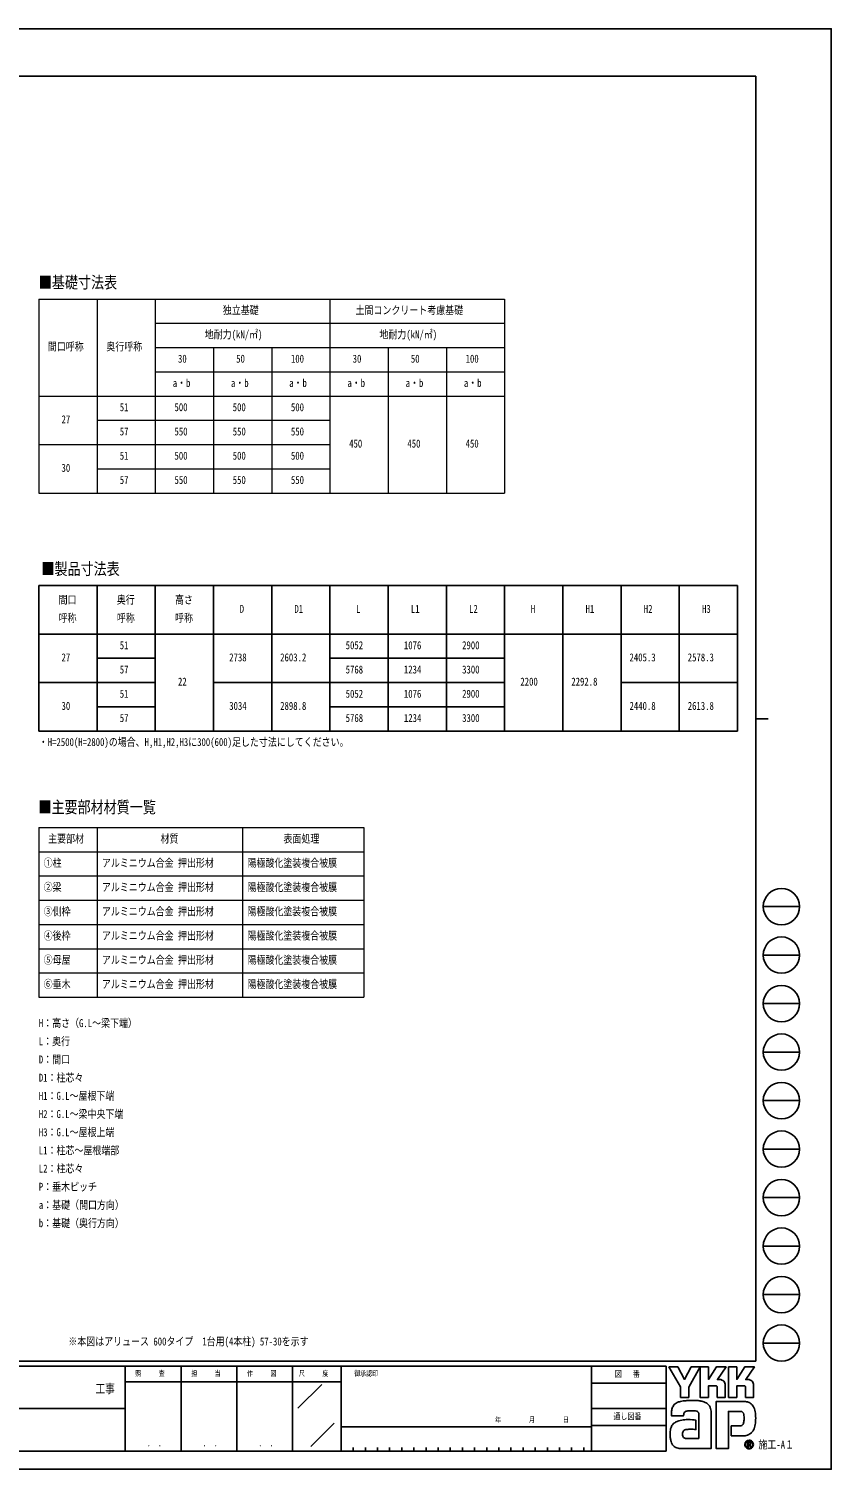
# Model space of a CAD drawing. Units: millimetres, scale not verified. Extents: x -10512 to 10512, y -7425 to 7425.
# Drawn here: x 2244 to 10512, y -7425 to 7425 of the extents above; entities that cross this region are included whole.
import ezdxf
from ezdxf.enums import TextEntityAlignment as Align

# ---------------------------------------------------------------- set-up
doc = ezdxf.new("R2010")
doc.units = ezdxf.units.MM
doc.header["$LTSCALE"] = 40
doc.layers.add('0-1_TABLE1', color=7, linetype='Continuous', lineweight=18)
for name, color, linetype in [('0-2_USER1', 3, 'Continuous'), ('0-3_YKK_11', 7, 'Continuous'), ('0-8_YKK_ZWAK', 7, 'Continuous')]:
    doc.layers.add(name, color=color, linetype=linetype)
doc.styles.add('ＭＳ ゴシック', font='')
doc.styles.get('ＭＳ ゴシック').set_extended_font_data('MS Gothic')

msp = doc.modelspace()

# ---------------------------------------------------------------- linework, layer by layer
at = {"layer": '0-1_TABLE1'}
for p, q in [((2347.43, 4639.14), (7147.43, 4639.14)), ((2347.43, 4639.14), (2347.43, 2639.14)), ((2947.43, 4639.14), (2947.43, 2639.14)), ((3547.43, 4389.14), (7147.43, 4389.14)), ((3547.43, 4139.14), (7147.43, 4139.14)), ((4747.43, 4139.14), (4747.43, 2639.14)), ((5947.43, 4139.14), (5947.43, 2639.14)), ((6547.43, 4139.14), (6547.43, 2639.14)), ((3547.43, 3889.14), (7147.43, 3889.14)), ((2947.43, 3389.14), (5347.43, 3389.14)), ((2947.43, 2889.14), (5347.43, 2889.14)), ((2347.43, -809.28), (5697.43, -809.28)), ((2347.43, -809.28), (2347.43, -2559.28)), ((2947.43, -809.28), (2947.43, -2559.28)), ((4447.43, -809.28), (4447.43, -2559.28)), ((5697.43, -809.28), (5697.43, -2559.28)), ((2347.43, -1059.28), (5697.43, -1059.28)), ((2347.43, -1309.28), (5697.43, -1309.28)), ((2347.43, -1559.28), (5697.43, -1559.28)), ((2347.43, -1809.28), (5697.43, -1809.28)), ((2347.43, -2059.28), (5697.43, -2059.28)), ((2347.43, -2309.28), (5697.43, -2309.28)), ((2347.43, -2559.28), (5697.43, -2559.28))]:
    msp.add_line(p, q, dxfattribs=at)
for points in [[(3547.43, 4639.14), (3547.43, 4389.14), (3547.43, 3639.14), (3547.43, 2639.14)], [(5347.43, 4639.14), (5347.43, 4139.14), (5347.43, 2639.14)], [(7147.43, 4639.14), (7147.43, 4139.14), (7147.43, 3889.14), (7147.43, 2639.14)], [(4147.43, 4139.14), (4147.43, 3389.14), (4147.43, 2639.14)], [(2347.43, 3639.14), (3547.43, 3639.14), (7147.43, 3639.14)], [(2347.43, 3139.14), (3547.43, 3139.14), (5347.43, 3139.14)], [(2347.43, 2639.14), (3547.43, 2639.14), (7147.43, 2639.14)]]:
    msp.add_lwpolyline(points, dxfattribs=at)
at = {"layer": '0-3_YKK_11'}
for p, q in [((2347.43, 1685.01), (9547.43, 1685.01)), ((2347.43, 1685.01), (2347.43, 185.01)), ((2947.43, 1685.01), (2947.43, 185.01)), ((3547.43, 1685.01), (3547.43, 185.01)), ((4147.43, 1685.01), (4147.43, 185.01)), ((4747.43, 1685.01), (4747.43, 185.01)), ((5347.43, 1685.01), (5347.43, 185.01)), ((5947.43, 1685.01), (5947.43, 185.01)), ((6547.43, 1685.01), (6547.43, 185.01)), ((7147.43, 1685.01), (7147.43, 185.01)), ((7747.43, 1685.01), (7747.43, 185.01)), ((8347.43, 1685.01), (8347.43, 185.01)), ((8947.43, 1685.01), (8947.43, 185.01)), ((9547.43, 1685.01), (9547.43, 185.01)), ((2347.43, 1185.01), (9547.43, 1185.01)), ((2947.43, 935.01), (3547.43, 935.01)), ((5347.43, 935.01), (7147.43, 935.01)), ((2347.43, 685.01), (3547.43, 685.01)), ((4147.43, 685.01), (7147.43, 685.01)), ((8347.43, 685.01), (9547.43, 685.01)), ((2947.43, 435.01), (3547.43, 435.01)), ((5347.43, 435.01), (7147.43, 435.01))]:
    msp.add_line(p, q, dxfattribs=at)
msp.add_lwpolyline([(2347.43, 185.01), (2947.43, 185.01), (3547.43, 185.01), (5347.43, 185.01), (7147.43, 185.01), (9547.43, 185.01)], dxfattribs=at)
at = {"layer": '0-8_YKK_ZWAK'}
for p, q in [((9737.55, 6937.5), (-9762.45, 6937.5)), ((9737.55, 6937.5), (9737.55, -6312.5)), ((9737.55, 312.5), (9862.55, 312.5)), ((9812.55, -1625), (10187.55, -1625)), ((9812.55, -2125), (10187.55, -2125)), ((9812.55, -2625), (10187.55, -2625)), ((9812.55, -3125), (10187.55, -3125)), ((9812.55, -3625), (10187.55, -3625)), ((9812.55, -4125), (10187.55, -4125)), ((9812.55, -4625), (10187.55, -4625)), ((9812.55, -5125), (10187.55, -5125)), ((9812.55, -5625), (10187.55, -5625)), ((9812.55, -6125), (10187.55, -6125)), ((9737.55, -6312.5), (-9762.45, -6312.5)), ((3237.55, -6362.5), (-12.45, -6362.5)), ((3812.55, -6362.5), (3812.55, -7237.5)), ((4387.55, -6362.5), (4387.55, -7237.5)), ((4962.55, -6362.5), (4962.55, -7237.5)), ((5462.55, -6362.5), (4962.55, -6362.5)), ((8043.8, -6362.5), (5462.55, -6362.5)), ((5462.55, -6362.5), (5462.55, -7237.5)), ((8043.8, -6362.5), (8043.8, -7237.5)), ((8812.55, -6362.5), (8043.8, -6362.5)), ((8812.55, -6362.5), (8812.55, -7237.5)), ((4962.55, -6525), (3237.55, -6525)), ((4962.55, -6525), (5462.55, -6525)), ((5017.76, -6795.73), (5262.59, -6550.9)), ((8043.8, -6537.5), (8812.55, -6537.5)), ((-12.45, -6800), (3237.55, -6800)), ((8043.8, -6800), (8812.55, -6800)), ((5151.68, -7189.97), (5392.23, -6949.42)), ((8812.55, -6975), (8043.8, -6975)), ((5462.55, -6987.5), (8043.8, -6987.5)), ((-12.45, -7237.5), (3237.55, -7237.5)), ((3237.55, -7237.5), (4962.55, -7237.5)), ((4962.55, -7237.5), (5462.55, -7237.5)), ((5462.55, -7237.5), (8043.8, -7237.5)), ((5587.55, -7200), (5587.55, -7237.5)), ((5712.55, -7200), (5712.55, -7237.5)), ((5837.55, -7200), (5837.55, -7237.5)), ((5962.55, -7200), (5962.55, -7237.5)), ((6087.55, -7200), (6087.55, -7237.5)), ((6212.55, -7200), (6212.55, -7237.5)), ((6337.55, -7200), (6337.55, -7237.5)), ((6462.55, -7200), (6462.55, -7237.5)), ((6587.55, -7200), (6587.55, -7237.5)), ((6712.55, -7200), (6712.55, -7237.5)), ((6837.55, -7200), (6837.55, -7237.5)), ((6962.55, -7200), (6962.55, -7237.5)), ((7087.55, -7200), (7087.55, -7237.5)), ((7212.55, -7200), (7212.55, -7237.5)), ((7337.55, -7200), (7337.55, -7237.5)), ((7462.55, -7200), (7462.55, -7237.5)), ((7587.55, -7200), (7587.55, -7237.5)), ((7712.55, -7200), (7712.55, -7237.5)), ((7837.55, -7200), (7837.55, -7237.5)), ((7962.55, -7200), (7962.55, -7237.5)), ((8043.8, -7237.5), (8812.55, -7237.5)), ((9666.68, -7209.95), (9666.68, -7209.95))]:
    msp.add_line(p, q, dxfattribs=at)
for points in [[(-10512.5, -7425), (10512.5, -7425), (10512.5, 7425), (-10512.5, 7425)], [(8840.05, -6370), (8932.08, -6370), (9001.18, -6500.25), (9070.1, -6370), (9162.19, -6370), (9044.18, -6579.98), (9044.18, -6685.33), (8960.24, -6685.33), (8960.24, -6577.14)]]:
    msp.add_lwpolyline(points, close=True, dxfattribs=at)
for points in [[(4962.55, -6362.5), (3237.55, -6362.5), (3237.55, -7237.5)], [(9326.37, -6566.52), (9246.92, -6566.52), (9246.92, -6685.24), (9162.29, -6685.24), (9162.29, -6370), (9246.92, -6370), (9246.92, -6498.96), (9330.17, -6370), (9429.6, -6370), (9340.4, -6500.53), (9343.56, -6500.53), (9347.05, -6500.53), (9350.63, -6500.53), (9354.08, -6500.53), (9357.16, -6500.53), (9359.65, -6500.53), (9361.31, -6500.53), (9361.92, -6500.53)], [(9618.78, -6566.52), (9539.42, -6566.52), (9539.42, -6685.33), (9454.74, -6685.33), (9454.74, -6370), (9539.42, -6370), (9539.42, -6498.96), (9622.58, -6370), (9722.01, -6370), (9632.81, -6500.53), (9636, -6500.53), (9639.51, -6500.53), (9643.09, -6500.53), (9646.53, -6500.53), (9649.6, -6500.53), (9652.08, -6500.53), (9653.73, -6500.53), (9654.33, -6500.53)], [(9386.26, -6505.53), (9396.37, -6511.31), (9404.93, -6518.83), (9411.81, -6527.8), (9416.89, -6537.87), (9420.03, -6548.74), (9421.1, -6560.09), (9421.1, -6685.55), (9338.53, -6685.55), (9338.53, -6578.52)], [(9678.7, -6505.53), (9688.84, -6511.31), (9697.44, -6518.83), (9704.35, -6527.8), (9709.46, -6537.87), (9712.62, -6548.74), (9713.7, -6560.09), (9713.7, -6685.33), (9630.93, -6685.33), (9630.93, -6578.52)], [(9011.99, -6830.78), (9006.18, -6834.05), (9001.65, -6838.04), (8998.22, -6842.71), (8995.73, -6847.99), (8994.01, -6853.83), (8992.9, -6860.17), (8992.23, -6866.97), (8991.82, -6874.17), (8866.86, -6874.47), (8867.23, -6857.38), (8867.92, -6838.18)], [(9269.27, -6797.91), (9272.82, -6812.25), (9274.83, -6827.61), (9275.46, -6843.97), (9275.46, -7212.5), (8973.88, -7212.5)], [(9059.87, -6913.82), (9083.52, -6915.38), (9102.11, -6917.46), (9114.28, -6919.42), (9118.63, -6920.58), (9118.63, -7016.18), (9104.81, -7014.72), (9089.64, -7013.9), (9074.12, -7013.58), (9059.22, -7013.63), (9045.92, -7013.91), (9035.21, -7014.27), (9028.06, -7014.59), (9025.46, -7014.73), (9014.66, -7016.71), (9005.34, -7019.8), (8997.51, -7024.03), (8991.17, -7029.42), (8986.32, -7035.99), (8982.96, -7043.76), (8981.09, -7052.75), (8980.71, -7062.98), (8981.91, -7074.22), (8984.29, -7083.52), (8987.73, -7091.04), (8992.07, -7096.97), (8997.15, -7101.49), (9002.83, -7104.76), (9008.97, -7106.98), (9015.4, -7108.31), (9148.16, -7108.31), (9148.16, -6862.68), (9148.19, -6857.81), (9147.94, -6853.05), (9147.32, -6848.47), (9146.25, -6844.12), (9144.66, -6840.06), (9142.46, -6836.37), (9139.59, -6833.1), (9135.97, -6830.31)], [(9135.97, -6830.31), (9128.18, -6827.25), (9115.73, -6824.67), (9099.85, -6822.75), (9081.77, -6821.74), (9062.71, -6821.82), (9043.91, -6823.21)], [(9572.17, -6828.77), (9452.98, -6828.77), (9452.98, -7212.5), (9328.08, -7212.5), (9328.08, -6726.98), (9618.38, -6726.98)], [(9696.78, -6761.28), (9704.93, -6771.56), (9711.03, -6781.52), (9715.29, -6790.54)], [(9686.41, -7052.43), (9674.87, -7061.39), (9662.86, -7068.44), (9650.46, -7073.7), (9637.75, -7077.3), (9624.84, -7079.36), (9611.8, -7080.02), (9483.4, -7080.02), (9483.4, -6979.16), (9555.8, -6979.16), (9569.15, -6978.97), (9580.89, -6977.83), (9590.97, -6974.88)], [(9614.57, -6902.49), (9614.41, -6886.58), (9613.65, -6872.24), (9611.86, -6859.66), (9608.59, -6848.98)], [(9686.52, -7156.49), (9686.45, -7155.03), (9686.27, -7153.62), (9685.97, -7152.26), (9685.55, -7150.97), (9685.01, -7149.75), (9684.35, -7148.59), (9683.58, -7147.52), (9682.7, -7146.53), (9681.54, -7145.51), (9680.26, -7144.62), (9678.85, -7143.86), (9677.33, -7143.23), (9675.7, -7142.74), (9673.96, -7142.39), (9672.12, -7142.18), (9670.19, -7142.11), (9651.25, -7142.11), (9651.25, -7197.85), (9656.97, -7197.85), (9656.97, -7147.79), (9670.19, -7147.79), (9671.56, -7147.84), (9672.84, -7147.97), (9674.04, -7148.19), (9675.16, -7148.5), (9676.18, -7148.89), (9677.11, -7149.36), (9677.94, -7149.92), (9678.66, -7150.56)], [(9680.9, -7156.49), (9680.55, -7159.17), (9679.59, -7161.28), (9678.15, -7162.89), (9676.37, -7164.06), (9674.36, -7164.86), (9672.26, -7165.35), (9670.21, -7165.6), (9668.32, -7165.67), (9663.36, -7165.67), (9665.86, -7169.92), (9682.23, -7198.04), (9688.78, -7198.04), (9673, -7170.98), (9674.48, -7170.68), (9675.89, -7170.31), (9677.23, -7169.86), (9678.49, -7169.33), (9679.67, -7168.72), (9680.77, -7168.04), (9681.78, -7167.28), (9682.7, -7166.44)]]:
    msp.add_lwpolyline(points, dxfattribs=at)
for centre in [(10000.05, -1625), (10000.05, -2125), (10000.05, -2625), (10000.05, -3125), (10000.05, -3625), (10000.05, -4125), (10000.05, -4625), (10000.05, -5125), (10000.05, -5625), (10000.05, -6125)]:
    msp.add_circle(centre, 187.5, dxfattribs=at)
for centre, radius, start, end in [((9362.04, -6562.97), 62.44, 78.26798, 90.11215), ((9362.93, -6558.43), 57.81, 66.19963, 78.22058), ((9654.45, -6563.08), 62.55, 78.27851, 90.10826), ((9655.31, -6558.7), 58.09, 66.2483, 78.23226), ((9326.81, -6578.23), 11.72, 358.57817, 92.1683), ((9619.27, -6578.18), 11.67, 358.29941, 92.43455), ((9094.51, -6851.15), 226.96, 171.55622, 176.72493), ((9017.6, -6839.67), 149.2, 163.48385, 171.57982), ((8979.01, -6828.22), 108.95, 152.2125, 163.4865), ((8962.34, -6819.6), 90.18, 138.03852, 152.12015), ((8962.33, -6820.02), 90.45, 122.60463, 137.83438), ((8974.29, -6839.36), 113.2, 108.37421, 122.42809), ((8993.23, -6906.73), 183.13, 100.93159, 107.35499), ((9055.13, -7207.04), 489.75, 97.86054, 101.37938), ((9084.19, -7408.95), 693.73, 94.90201, 97.9576), ((9044.98, -6909.07), 84.96, 102.4979, 112.84632), ((9086.17, -7425.11), 710, 91.6169, 94.94971), ((9061.41, -6979.98), 157.75, 96.37207, 102.75341), ((9083.42, -7310.15), 595.01, 87.51794, 91.66439), ((9091.15, -7144.44), 429.12, 81.92631, 87.59083), ((9113.97, -6988.08), 271.1, 73.67137, 82.05943), ((9147.82, -6874.79), 152.88, 60.60528, 73.9085), ((9161.67, -6847.16), 122.01, 52.17347, 59.90542), ((9174.06, -6831.12), 101.74, 43.55042, 52.14561), ((9180.89, -6824.52), 92.24, 34.48659, 43.50182), ((9180.94, -6824.38), 92.12, 25.58915, 34.43128), ((9172.74, -6828.22), 101.17, 17.43089, 25.54591), ((9572.85, -6890.03), 61.26, 77.94572, 90.63794), ((9578.18, -6865.04), 35.72, 60.20991, 77.92418), ((9613.64, -6860.53), 133.64, 78.73198, 87.96551), ((9617.56, -6840.49), 113.22, 69.03034, 78.69541), ((9621.21, -6830.75), 102.82, 59.39484, 68.9885), ((9622.9, -6827.78), 99.4, 50.3012, 59.3616), ((9622.28, -6828.48), 100.33, 42.05209, 50.28551), ((9572.73, -6857.03), 157.3, 14.76267, 25.00486), ((9476.25, -6883.32), 257.3, 7.9139, 14.95041), ((8962.32, -7031.67), 106.37, 142.04688, 153.80771), ((8958.69, -7029.07), 101.91, 130.60221, 141.94427), ((8964.69, -7036.28), 111.29, 120.60724, 130.53081), ((8976.54, -7056.43), 134.67, 112.58838, 120.58162), ((8992.48, -7094.75), 176.17, 106.61303, 112.59024), ((9017.56, -7179.03), 264.11, 99.87193, 106.59825), ((9031.61, -7258.18), 344.49, 94.78469, 99.91711), ((9038.45, -7336.93), 423.53, 90.80099, 94.81812), ((9039.49, -7395.56), 482.18, 87.57779, 90.82714), ((9579.3, -6948.57), 28.78, 293.91672, 314.09376), ((9581.63, -6858.55), 28.37, 39.8078, 59.75378), ((9575.37, -6945.11), 34, 314.78099, 333.92928), ((9576.78, -6862.26), 34.47, 22.65544, 39.38165), ((9550.12, -6932.85), 62.07, 334.00676, 347.34989), ((9481.24, -6916.9), 132.77, 347.14308, 355.40008), ((9330.51, -6903.94), 284.06, 355.2339, 0.29193), ((9422.87, -6911.98), 311.04, 347.15166, 352.97565), ((9379.89, -6897.34), 354.67, 2.54376, 8.01251), ((9340.42, -6901.25), 394.19, 352.8937, 357.82206), ((9324.66, -6900.24), 409.98, 357.76419, 2.60674), ((9095.33, -7058.72), 243.22, 174.55588, 182.47272), ((9231.24, -7056.58), 379.12, 181.90948, 187.89042), ((9022.45, -7051.74), 170.01, 164.97537, 174.56739), ((9071.73, -7079.01), 218.04, 187.80471, 196.36971), ((8981.14, -7040.72), 127.26, 153.89178, 164.94341), ((9666.75, -7170.47), 44.1, 90.09157, 179.92363), ((9666.75, -7170.39), 44.02, 44.93442, 90.08536), ((9603.07, -6958.47), 125.59, 311.57033, 318.66243), ((9588.53, -6945.72), 144.93, 318.67367, 325.29112), ((9625.9, -6973.56), 98.37, 326.23251, 339.61931), ((9533.51, -6937.79), 197.44, 339.22498, 347.31457), ((8987.51, -7103.89), 130.22, 196.3102, 208.20993), ((8950.84, -7123.41), 88.68, 208.29777, 223.35561), ((8942.57, -7130.69), 77.67, 223.64205, 239.63663), ((8949.43, -7118.2), 91.91, 239.8785, 253.65355), ((8962, -7075.02), 136.89, 253.69102, 263.74909), ((8972.65, -6980.24), 232.26, 263.68487, 270.30455), ((9666.49, -7170.52), 43.83, 179.86065, 225.14399), ((9666.48, -7170.33), 39.22, 134.8007, 180.12175), ((9666.32, -7170.58), 39.06, 179.75513, 225.29722), ((9666.7, -7170.53), 43.98, 224.94536, 269.98445), ((9666.59, -7170.11), 39.14, 89.86602, 135.149), ((9666.61, -7170.94), 39.01, 224.62822, 270.10973), ((9666.76, -7170.41), 39.44, 45.03108, 90.11509), ((9666.62, -7170.35), 39.6, 270.09072, 359.90926), ((9666.69, -7170.31), 44.2, 269.98802, 314.93777), ((9672.52, -7156.26), 8.38, 358.3894, 42.86139), ((9672.69, -7156.89), 13.84, 316.37674, 1.6565), ((9666.79, -7170.42), 39.43, 0.00643, 45.07115), ((9667.1, -7170.25), 43.68, 359.78949, 45.13288), ((9666.99, -7170.6), 43.78, 314.92572, 0.23508)]:
    msp.add_arc(centre, radius, start, end, dxfattribs=at)

# ---------------------------------------------------------------- texts
at = {"layer": '0-1_TABLE1', "style": 'ＭＳ ゴシック', "width": 0.8}
for s, p in [('独立基礎', (4243.43, 4457.89)), ('土間コンクリート考慮基礎', (5611.43, 4457.89)), ('地耐力(kN/㎡)', (4057.43, 4207.89)), ('地耐力(kN/㎡)', (5857.43, 4207.89)), ('間口呼称', (2440.43, 4082.89)), ('奥行呼称', (3043.43, 4082.89)), ('30', (3781.43, 3957.89)), ('50', (4381.43, 3957.89)), ('100', (4945.43, 3957.89)), ('30', (5581.43, 3957.89)), ('50', (6181.43, 3957.89)), ('100', (6745.43, 3957.89)), ('a・b', (3727.43, 3707.89)), ('a・b', (4327.43, 3707.89)), ('a・b', (4927.43, 3707.89)), ('a・b', (5527.43, 3707.89)), ('a・b', (6127.43, 3707.89)), ('a・b', (6727.43, 3707.89)), ('500', (3745.43, 3457.89)), ('500', (4345.43, 3457.89)), ('500', (4945.43, 3457.89)), ('27', (2581.43, 3332.89)), ('51', (3181.43, 3457.89)), ('57', (3181.43, 3207.89)), ('550', (3745.43, 3207.89)), ('550', (4345.43, 3207.89)), ('550', (4945.43, 3207.89)), ('450', (5545.43, 3082.89)), ('450', (6145.43, 3082.89)), ('450', (6745.43, 3082.89)), ('51', (3181.43, 2957.89)), ('500', (3745.43, 2957.89)), ('500', (4345.43, 2957.89)), ('500', (4945.43, 2957.89)), ('30', (2581.43, 2832.89)), ('57', (3181.43, 2707.89)), ('550', (3745.43, 2707.89)), ('550', (4345.43, 2707.89)), ('550', (4945.43, 2707.89)), ('主要部材', (2443.43, -990.53)), ('材質', (3601.43, -990.53)), ('表面処理', (4868.43, -990.53)), ('①柱', (2397.43, -1240.53)), ('アルミニウム合金 押出形材', (2997.43, -1240.53)), ('陽極酸化塗装複合被膜', (4497.43, -1240.53)), ('②梁', (2397.43, -1490.53)), ('アルミニウム合金 押出形材', (2997.43, -1490.53)), ('陽極酸化塗装複合被膜', (4497.43, -1490.53)), ('③側枠', (2397.43, -1740.53)), ('アルミニウム合金 押出形材', (2997.43, -1740.53)), ('陽極酸化塗装複合被膜', (4497.43, -1740.53)), ('④後枠', (2397.43, -1990.53)), ('アルミニウム合金 押出形材', (2997.43, -1990.53)), ('陽極酸化塗装複合被膜', (4497.43, -1990.53)), ('⑤母屋', (2397.43, -2240.53)), ('アルミニウム合金 押出形材', (2997.43, -2240.53)), ('陽極酸化塗装複合被膜', (4497.43, -2240.53)), ('⑥垂木', (2397.43, -2490.53)), ('アルミニウム合金 押出形材', (2997.43, -2490.53)), ('陽極酸化塗装複合被膜', (4497.43, -2490.53))]:
    msp.add_text(s, height=82.48, dxfattribs=at).set_placement(p, align=Align.BOTTOM_LEFT)
at = {"layer": '0-2_USER1', "style": 'ＭＳ ゴシック', "width": 0.8}
for s, height, p in [('■基礎寸法表', 123.2, (2347.7, 4712.74)), ('■製品寸法表', 123.2, (2374.28, 1758.61)), ('・H=2500(H=2800)の場合、H,H1,H2,H3に300(600)足した寸法にしてください。', 82.48, (2347.43, 5.74)), ('■主要部材材質一覧', 123.2, (2343.5, -698.06)), ('H：高さ（G.L～梁下端）', 82.48, (2347.43, -2891.99)), ('L：奥行', 82.48, (2347.43, -3079.49)), ('D：間口', 82.48, (2347.43, -3266.99)), ('D1：柱芯々', 82.48, (2347.43, -3454.49)), ('H1：G.L～屋根下端', 82.48, (2347.43, -3641.99)), ('H2：G.L～梁中央下端', 82.48, (2347.43, -3829.49)), ('H3：G.L～屋根上端', 82.48, (2347.43, -4016.99)), ('L1：柱芯～屋根端部', 82.48, (2347.43, -4204.49)), ('L2：柱芯々', 82.48, (2347.43, -4391.99)), ('P：垂木ピッチ', 82.48, (2347.43, -4579.49)), ('a：基礎（間口方向）', 82.48, (2347.43, -4766.99)), ('b：基礎（奥行方向）', 82.48, (2347.43, -4954.49)), ('※本図はアリュース 600タイプ\u30001台用(4本柱) 57-30を示す', 82.48, (2651.47, -6173.9))]:
    msp.add_text(s, height=height, dxfattribs=at).set_placement(p, align=Align.BOTTOM_LEFT)
at = {"layer": '0-3_YKK_11', "style": 'ＭＳ ゴシック', "width": 0.8}
for s, p in [('間口', (2551.43, 1472.51)), ('奥行', (3151.43, 1472.51)), ('高さ', (3751.43, 1472.51)), ('D', (4417.43, 1378.76)), ('D1', (4981.43, 1378.76)), ('L', (5617.43, 1378.76)), ('L1', (6181.43, 1378.76)), ('L2', (6781.43, 1378.76)), ('H', (7417.43, 1378.76)), ('H1', (7981.43, 1378.76)), ('H2', (8581.43, 1378.76)), ('H3', (9181.43, 1378.76)), ('呼称', (2551.43, 1285.01)), ('呼称', (3151.43, 1285.01)), ('呼称', (3751.43, 1285.01)), ('51', (3181.43, 1003.76)), ('5052', (5509.43, 1003.76)), ('1076', (6109.43, 1003.76)), ('2900', (6709.43, 1003.76)), ('27', (2581.43, 878.76)), ('2738', (4309.43, 878.76)), ('2603.2', (4834.43, 878.76)), ('2405.3', (8434.43, 878.76)), ('2578.3', (9034.43, 878.76)), ('57', (3181.43, 753.76)), ('5768', (5509.43, 753.76)), ('1234', (6109.43, 753.76)), ('3300', (6709.43, 753.76)), ('51', (3181.43, 503.76)), ('22', (3781.43, 628.76)), ('5052', (5509.43, 503.76)), ('1076', (6109.43, 503.76)), ('2900', (6709.43, 503.76)), ('2200', (7309.43, 628.76)), ('2292.8', (7834.43, 628.76)), ('30', (2581.43, 378.76)), ('3034', (4309.43, 378.76)), ('2898.8', (4834.43, 378.76)), ('2440.8', (8434.43, 378.76)), ('2613.8', (9034.43, 378.76)), ('57', (3181.43, 253.76)), ('5768', (5509.43, 253.76)), ('1234', (6109.43, 253.76)), ('3300', (6709.43, 253.76))]:
    msp.add_text(s, height=82.48, dxfattribs=at).set_placement(p, align=Align.BOTTOM_LEFT)
at = {"layer": '0-8_YKK_ZWAK', "style": 'ＭＳ ゴシック', "width": 0.8}
for s, height, p in [('照     査', 54.99, (3341.05, -6481.25)), ('担     当', 54.99, (3918.05, -6481.25)), ('作     図', 54.99, (4493.05, -6481.25)), ('尺     度', 54.99, (5028.55, -6481.25)), ('御承認印', 54.99, (5597.85, -6481.25)), ('図\u3000 番', 64.15, (8283.51, -6493.75)), ('工事', 91.64, (2930.83, -6668.66)), ('年        月        日', 54.99, (7049.77, -6958.04)), ('通し図番', 64.15, (8269.51, -6931.25)), ('施工-A１', 82.48, (9762.55, -7237.5)), ('． ．', 64.79, (3462.5, -7210.88)), ('． ．', 64.79, (4037.5, -7210.88)), ('． ．', 64.79, (4612.5, -7210.88))]:
    msp.add_text(s, height=height, dxfattribs=at).set_placement(p, align=Align.BOTTOM_LEFT)

doc.saveas('drawing.dxf')
